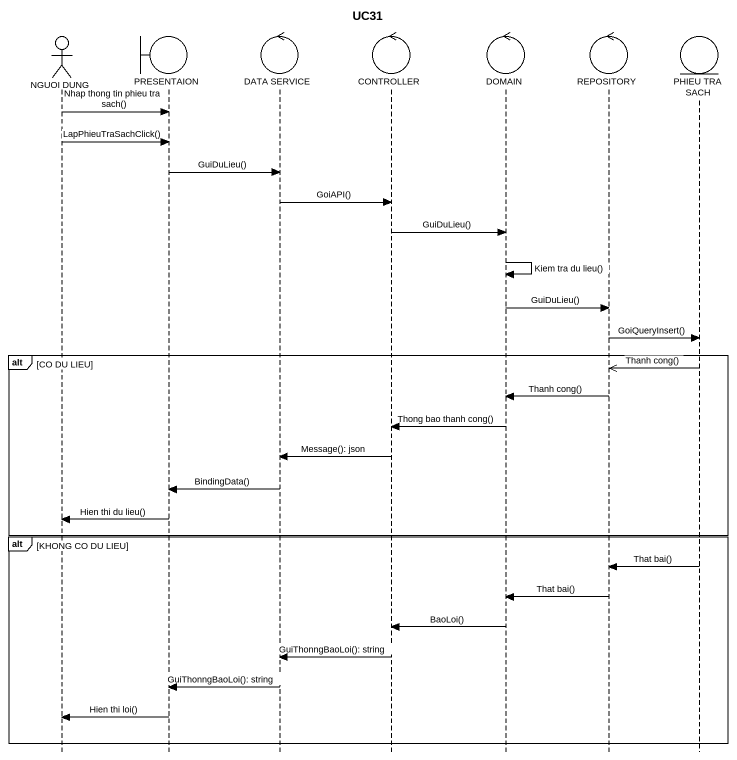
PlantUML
@startuml
title UC31
hide footbox
actor "NGUOI DUNG" as NGUOI_DUNG
boundary PRESENTAION
control "DATA SERVICE" as DATA_SERVICE
control CONTROLLER
control DOMAIN
control REPOSITORY
entity "PHIEU TRA SACH" as PHIEU_TRA_SACH

NGUOI_DUNG -> PRESENTAION : Nhap thong tin phieu tra sach()
NGUOI_DUNG -> PRESENTAION : LapPhieuTraSachClick()
PRESENTAION -> DATA_SERVICE : GuiDuLieu()
DATA_SERVICE -> CONTROLLER : GoiAPI()
CONTROLLER -> DOMAIN : GuiDuLieu()
DOMAIN -> DOMAIN : Kiem tra du lieu()
DOMAIN -> REPOSITORY : GuiDuLieu()
REPOSITORY -> PHIEU_TRA_SACH : GoiQueryInsert()
alt CO DU LIEU
  PHIEU_TRA_SACH ->> REPOSITORY : Thanh cong()
  REPOSITORY -> DOMAIN : Thanh cong()
  DOMAIN -> CONTROLLER : Thong bao thanh cong()
  CONTROLLER -> DATA_SERVICE : Message(): json
  DATA_SERVICE -> PRESENTAION : BindingData()
  PRESENTAION -> NGUOI_DUNG : Hien thi du lieu()
end
alt KHONG CO DU LIEU
  PHIEU_TRA_SACH -> REPOSITORY : That bai()
  REPOSITORY -> DOMAIN : That bai()
  DOMAIN -> CONTROLLER : BaoLoi()
  CONTROLLER -> DATA_SERVICE : GuiThonngBaoLoi(): string
  DATA_SERVICE -> PRESENTAION : GuiThonngBaoLoi(): string
  PRESENTAION -> NGUOI_DUNG : Hien thi loi()
end
@enduml
